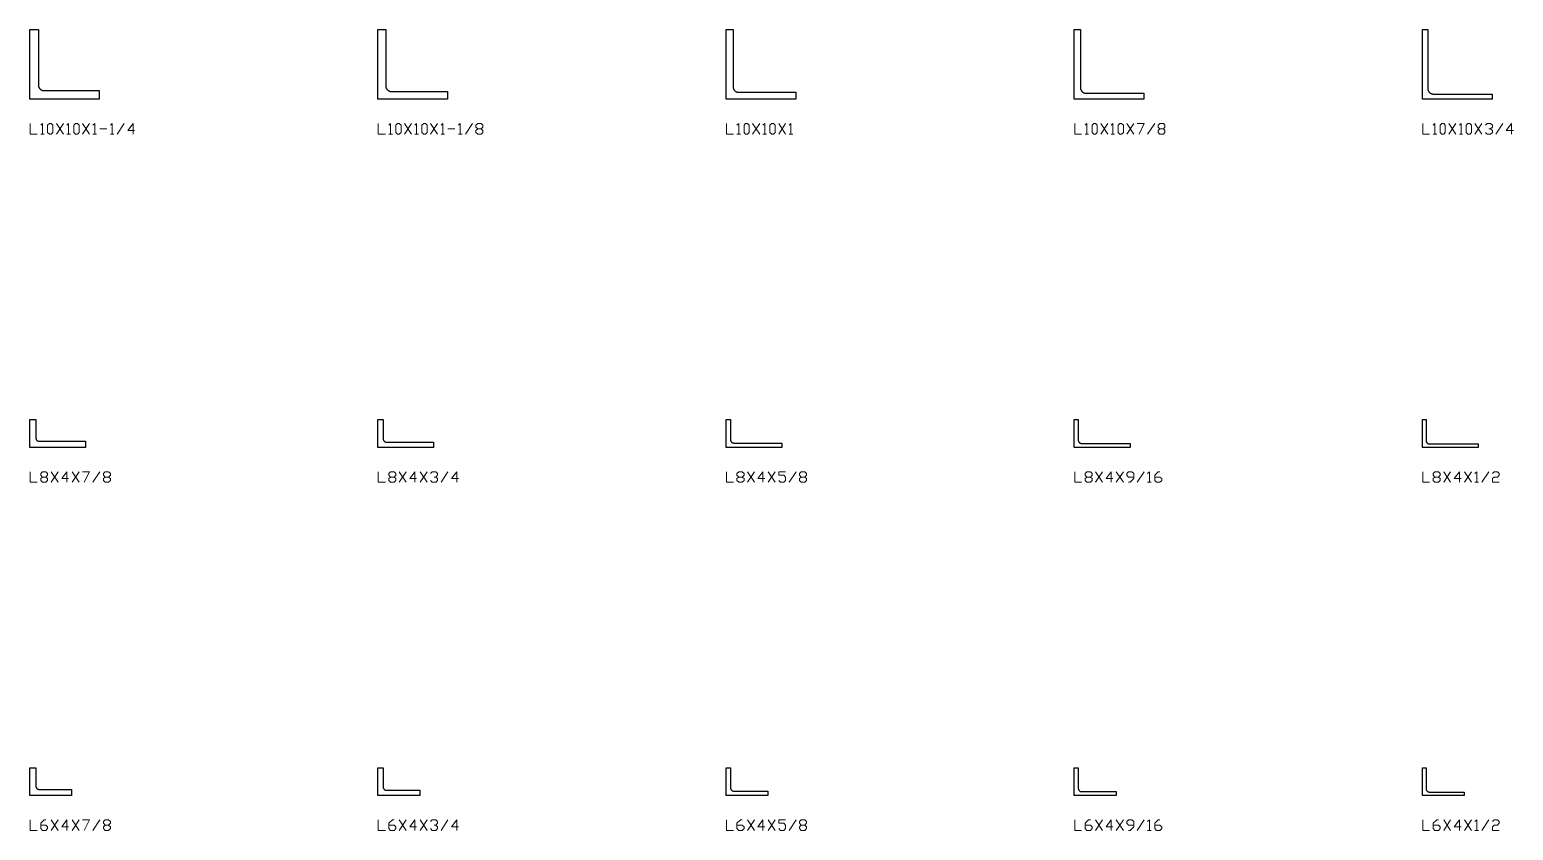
# Model space of a CAD drawing. Header units: inches. Extents: x 0 to 966, y -305 to 12.
# Drawn here: x 250 to 463, y -105 to 10 of the extents above; entities that cross this region are included whole.
import ezdxf

# ---------------------------------------------------------------- set-up
doc = ezdxf.new("R2010")
doc.units = ezdxf.units.IN
doc.header["$MEASUREMENT"] = 0
doc.layers.add('AISC_STEEL', color=7, linetype='Continuous')

msp = doc.modelspace()

# ---------------------------------------------------------------- linework, layer by layer
at = {"color": 3, "lineweight": 0}
for p, q in [((253.84, -3.48), (254.85, -5)), ((253.84, -5), (254.85, -3.48)), ((257.58, -3.48), (258.59, -5)), ((257.58, -5), (258.59, -3.48)), ((260.07, -4.24), (261.09, -4.24)), ((262.57, -5), (263.59, -3.48)), ((303.82, -3.48), (304.84, -5)), ((303.82, -5), (304.84, -3.48)), ((307.56, -3.48), (308.57, -5)), ((307.56, -5), (308.57, -3.48)), ((310.06, -4.24), (311.07, -4.24)), ((312.59, -5), (313.57, -3.48)), ((353.8, -3.48), (354.82, -5)), ((353.8, -5), (354.82, -3.48)), ((357.57, -3.48), (358.55, -5)), ((357.57, -5), (358.55, -3.48)), ((403.79, -3.48), (404.8, -5)), ((403.79, -5), (404.8, -3.48)), ((407.55, -3.48), (408.53, -5)), ((407.55, -5), (408.53, -3.48)), ((410.52, -5), (411.54, -3.48)), ((453.77, -3.48), (454.78, -5)), ((453.77, -5), (454.78, -3.48)), ((457.53, -3.48), (458.51, -5)), ((457.53, -5), (458.51, -3.48)), ((460.54, -5), (461.52, -3.48)), ((251.6, -5), (252.1, -5)), ((252.83, -5), (252.83, -5)), ((255.33, -5), (255.84, -5)), ((256.59, -5), (256.59, -5)), ((259.09, -5), (259.6, -5)), ((261.59, -5), (262.1, -5)), ((301.58, -5), (302.08, -5)), ((302.81, -5), (302.81, -5)), ((305.31, -5), (305.82, -5)), ((306.58, -5), (306.58, -5)), ((309.07, -5), (309.58, -5)), ((311.57, -5), (312.08, -5)), ((351.56, -5), (352.07, -5)), ((352.79, -5), (352.79, -5)), ((355.29, -5), (355.8, -5)), ((356.56, -5), (356.56, -5)), ((359.06, -5), (359.56, -5)), ((401.54, -5), (402.05, -5)), ((402.81, -5), (402.81, -5)), ((405.3, -5), (405.78, -5)), ((406.54, -5), (406.54, -5)), ((451.52, -5), (452.03, -5)), ((452.79, -5), (452.79, -5)), ((455.29, -5), (455.76, -5)), ((456.52, -5), (456.52, -5)), ((253.08, -53.5), (254.1, -54.98)), ((253.08, -54.98), (254.1, -53.5)), ((256.09, -53.5), (257.1, -54.98)), ((256.09, -54.98), (257.1, -53.5)), ((259.09, -54.98), (260.07, -53.5)), ((303.06, -53.5), (304.08, -54.98)), ((303.06, -54.98), (304.08, -53.5)), ((306.07, -53.5), (307.08, -54.98)), ((306.07, -54.98), (307.08, -53.5)), ((309.07, -54.98), (310.06, -53.5)), ((353.05, -53.5), (354.06, -54.98)), ((353.05, -54.98), (354.06, -53.5)), ((356.05, -53.5), (357.06, -54.98)), ((356.05, -54.98), (357.06, -53.5)), ((359.06, -54.98), (360.07, -53.5)), ((403.03, -53.5), (404.04, -54.98)), ((403.03, -54.98), (404.04, -53.5)), ((406.03, -53.5), (407.04, -54.98)), ((406.03, -54.98), (407.04, -53.5)), ((409.04, -54.98), (410.05, -53.5)), ((410.52, -54.98), (411.03, -54.98)), ((453.04, -53.5), (454.02, -54.98)), ((453.04, -54.98), (454.02, -53.5)), ((456.01, -53.5), (457.03, -54.98)), ((456.01, -54.98), (457.03, -53.5)), ((457.53, -54.98), (458.04, -54.98)), ((458.51, -54.98), (459.52, -53.5)), ((253.08, -103.48), (254.1, -105)), ((253.08, -105), (254.1, -103.48)), ((256.09, -103.48), (257.1, -105)), ((256.09, -105), (257.1, -103.48)), ((259.09, -105), (260.07, -103.48)), ((303.06, -103.48), (304.08, -105)), ((303.06, -105), (304.08, -103.48)), ((306.07, -103.48), (307.08, -105)), ((306.07, -105), (307.08, -103.48)), ((309.07, -105), (310.06, -103.48)), ((353.05, -103.48), (354.06, -105)), ((353.05, -105), (354.06, -103.48)), ((356.05, -103.48), (357.06, -105)), ((356.05, -105), (357.06, -103.48)), ((359.06, -105), (360.07, -103.48)), ((403.03, -103.48), (404.04, -105)), ((403.03, -105), (404.04, -103.48)), ((406.03, -103.48), (407.04, -105)), ((406.03, -105), (407.04, -103.48)), ((409.04, -105), (410.05, -103.48)), ((453.04, -103.48), (454.02, -105)), ((453.04, -105), (454.02, -103.48)), ((456.01, -103.48), (457.03, -105)), ((456.01, -105), (457.03, -103.48)), ((458.51, -105), (459.52, -103.48)), ((410.52, -105), (411.03, -105)), ((457.53, -105), (458.04, -105))]:
    msp.add_line(p, q, dxfattribs=at)
for points in [[(250.08, -3.48), (250.08, -5), (251.09, -5)], [(251.6, -3.74), (251.85, -3.48), (251.85, -5)], [(255.33, -3.74), (255.58, -3.48), (255.58, -5)], [(259.09, -3.74), (259.35, -3.48), (259.35, -5)], [(261.59, -3.74), (261.85, -3.48), (261.85, -5)], [(265.07, -4.5), (264.09, -4.5), (264.85, -3.48), (264.85, -5)], [(300.06, -3.48), (300.06, -5), (301.07, -5)], [(301.58, -3.74), (301.83, -3.48), (301.83, -5)], [(305.31, -3.74), (305.56, -3.48), (305.56, -5)], [(309.07, -3.74), (309.33, -3.48), (309.33, -5)], [(311.57, -3.74), (311.83, -3.48), (311.83, -5)], [(314.83, -4.24), (315.09, -4.5), (315.09, -4.75), (314.83, -5), (314.33, -5), (314.07, -4.75), (314.07, -4.5), (314.33, -4.24), (314.83, -4.24), (315.09, -3.99), (315.09, -3.74), (314.83, -3.48), (314.33, -3.48), (314.07, -3.74), (314.07, -3.99), (314.33, -4.24)], [(350.07, -3.48), (350.07, -5), (351.05, -5)], [(351.56, -3.74), (351.81, -3.48), (351.81, -5)], [(355.29, -3.74), (355.54, -3.48), (355.54, -5)], [(359.06, -3.74), (359.31, -3.48), (359.31, -5)], [(400.05, -3.48), (400.05, -5), (401.03, -5)], [(401.54, -3.74), (401.79, -3.48), (401.79, -5)], [(405.3, -3.74), (405.53, -3.48), (405.53, -5)], [(409.04, -3.48), (410.05, -3.48), (409.29, -5)], [(412.8, -4.24), (413.02, -4.5), (413.02, -4.75), (412.8, -5), (412.3, -5), (412.04, -4.75), (412.04, -4.5), (412.3, -4.24), (412.8, -4.24), (413.02, -3.99), (413.02, -3.74), (412.8, -3.48), (412.3, -3.48), (412.04, -3.74), (412.04, -3.99), (412.3, -4.24)], [(450.03, -3.48), (450.03, -5), (451.02, -5)], [(451.52, -3.74), (451.77, -3.48), (451.77, -5)], [(455.29, -3.74), (455.54, -3.48), (455.54, -5)], [(459.02, -3.74), (459.27, -3.48), (459.78, -3.48), (460.03, -3.74), (460.03, -3.99), (459.78, -4.24), (459.52, -4.24)], [(459.78, -4.24), (460.03, -4.5), (460.03, -4.75), (459.78, -5), (459.27, -5), (459.02, -4.75)], [(463.04, -4.5), (462.02, -4.5), (462.78, -3.48), (462.78, -5)], [(250.08, -53.5), (250.08, -54.98), (251.09, -54.98)], [(252.32, -54.26), (252.58, -54.48), (252.58, -54.73), (252.32, -54.98), (251.85, -54.98), (251.6, -54.73), (251.6, -54.48), (251.85, -54.26), (252.32, -54.26), (252.58, -54), (252.58, -53.75), (252.32, -53.5), (251.85, -53.5), (251.6, -53.75), (251.6, -54), (251.85, -54.26)], [(255.58, -54.48), (254.6, -54.48), (255.33, -53.5), (255.33, -54.98)], [(257.58, -53.5), (258.59, -53.5), (257.83, -54.98)], [(261.34, -54.26), (261.59, -54.48), (261.59, -54.73), (261.34, -54.98), (260.83, -54.98), (260.58, -54.73), (260.58, -54.48), (260.83, -54.26), (261.34, -54.26), (261.59, -54), (261.59, -53.75), (261.34, -53.5), (260.83, -53.5), (260.58, -53.75), (260.58, -54), (260.83, -54.26)], [(300.06, -53.5), (300.06, -54.98), (301.07, -54.98)], [(302.34, -54.26), (302.56, -54.48), (302.56, -54.73), (302.34, -54.98), (301.83, -54.98), (301.58, -54.73), (301.58, -54.48), (301.83, -54.26), (302.34, -54.26), (302.56, -54), (302.56, -53.75), (302.34, -53.5), (301.83, -53.5), (301.58, -53.75), (301.58, -54), (301.83, -54.26)], [(305.56, -54.48), (304.58, -54.48), (305.31, -53.5), (305.31, -54.98)], [(307.56, -53.75), (307.81, -53.5), (308.32, -53.5), (308.57, -53.75), (308.57, -54), (308.32, -54.26), (308.06, -54.26)], [(308.32, -54.26), (308.57, -54.48), (308.57, -54.73), (308.32, -54.98), (307.81, -54.98), (307.56, -54.73)], [(311.57, -54.48), (310.56, -54.48), (311.32, -53.5), (311.32, -54.98)], [(350.07, -53.5), (350.07, -54.98), (351.05, -54.98)], [(352.32, -54.26), (352.57, -54.48), (352.57, -54.73), (352.32, -54.98), (351.81, -54.98), (351.56, -54.73), (351.56, -54.48), (351.81, -54.26), (352.32, -54.26), (352.57, -54), (352.57, -53.75), (352.32, -53.5), (351.81, -53.5), (351.56, -53.75), (351.56, -54), (351.81, -54.26)], [(355.54, -54.48), (354.56, -54.48), (355.29, -53.5), (355.29, -54.98)], [(357.57, -54.73), (357.79, -54.98), (358.3, -54.98), (358.55, -54.73), (358.55, -54.26), (358.3, -54), (357.57, -54), (357.57, -53.5), (358.55, -53.5)], [(361.3, -54.26), (361.56, -54.48), (361.56, -54.73), (361.3, -54.98), (360.8, -54.98), (360.54, -54.73), (360.54, -54.48), (360.8, -54.26), (361.3, -54.26), (361.56, -54), (361.56, -53.75), (361.3, -53.5), (360.8, -53.5), (360.54, -53.75), (360.54, -54), (360.8, -54.26)], [(400.05, -53.5), (400.05, -54.98), (401.03, -54.98)], [(402.3, -54.26), (402.55, -54.48), (402.55, -54.73), (402.3, -54.98), (401.79, -54.98), (401.54, -54.73), (401.54, -54.48), (401.79, -54.26), (402.3, -54.26), (402.55, -54), (402.55, -53.75), (402.3, -53.5), (401.79, -53.5), (401.54, -53.75), (401.54, -54), (401.79, -54.26)], [(405.53, -54.48), (404.55, -54.48), (405.3, -53.5), (405.3, -54.98)], [(407.8, -54.98), (408.03, -54.98), (408.53, -54.48), (408.53, -53.75), (408.28, -53.5), (407.8, -53.5), (407.55, -53.75), (407.55, -54), (407.8, -54.26), (408.53, -54.26)], [(410.52, -53.75), (410.78, -53.5), (410.78, -54.98)], [(411.54, -54.26), (412.3, -54.26), (412.55, -54.48), (412.55, -54.73), (412.3, -54.98), (411.79, -54.98), (411.54, -54.73), (411.54, -54), (412.04, -53.5), (412.3, -53.5)], [(450.03, -53.5), (450.03, -54.98), (451.02, -54.98)], [(452.28, -54.26), (452.53, -54.48), (452.53, -54.73), (452.28, -54.98), (451.77, -54.98), (451.52, -54.73), (451.52, -54.48), (451.77, -54.26), (452.28, -54.26), (452.53, -54), (452.53, -53.75), (452.28, -53.5), (451.77, -53.5), (451.52, -53.75), (451.52, -54), (451.77, -54.26)], [(455.54, -54.48), (454.53, -54.48), (455.29, -53.5), (455.29, -54.98)], [(457.53, -53.75), (457.78, -53.5), (457.78, -54.98)], [(460.03, -53.75), (460.28, -53.5), (460.76, -53.5), (461.01, -53.75), (461.01, -54), (460.76, -54.26), (460.28, -54.26), (460.03, -54.48), (460.03, -54.98), (461.01, -54.98)], [(250.08, -103.48), (250.08, -105), (251.09, -105)], [(251.6, -104.24), (252.32, -104.24), (252.58, -104.49), (252.58, -104.74), (252.32, -105), (251.85, -105), (251.6, -104.74), (251.6, -103.98), (252.1, -103.48), (252.32, -103.48)], [(255.58, -104.49), (254.6, -104.49), (255.33, -103.48), (255.33, -105)], [(257.58, -103.48), (258.59, -103.48), (257.83, -105)], [(261.34, -104.24), (261.59, -104.49), (261.59, -104.74), (261.34, -105), (260.83, -105), (260.58, -104.74), (260.58, -104.49), (260.83, -104.24), (261.34, -104.24), (261.59, -103.98), (261.59, -103.73), (261.34, -103.48), (260.83, -103.48), (260.58, -103.73), (260.58, -103.98), (260.83, -104.24)], [(300.06, -103.48), (300.06, -105), (301.07, -105)], [(301.58, -104.24), (302.34, -104.24), (302.56, -104.49), (302.56, -104.74), (302.34, -105), (301.83, -105), (301.58, -104.74), (301.58, -103.98), (302.08, -103.48), (302.34, -103.48)], [(305.56, -104.49), (304.58, -104.49), (305.31, -103.48), (305.31, -105)], [(307.56, -103.73), (307.81, -103.48), (308.32, -103.48), (308.57, -103.73), (308.57, -103.98), (308.32, -104.24), (308.06, -104.24)], [(308.32, -104.24), (308.57, -104.49), (308.57, -104.74), (308.32, -105), (307.81, -105), (307.56, -104.74)], [(311.57, -104.49), (310.56, -104.49), (311.32, -103.48), (311.32, -105)], [(350.07, -103.48), (350.07, -105), (351.05, -105)], [(351.56, -104.24), (352.32, -104.24), (352.57, -104.49), (352.57, -104.74), (352.32, -105), (351.81, -105), (351.56, -104.74), (351.56, -103.98), (352.07, -103.48), (352.32, -103.48)], [(355.54, -104.49), (354.56, -104.49), (355.29, -103.48), (355.29, -105)], [(357.57, -104.74), (357.79, -105), (358.3, -105), (358.55, -104.74), (358.55, -104.24), (358.3, -103.98), (357.57, -103.98), (357.57, -103.48), (358.55, -103.48)], [(361.3, -104.24), (361.56, -104.49), (361.56, -104.74), (361.3, -105), (360.8, -105), (360.54, -104.74), (360.54, -104.49), (360.8, -104.24), (361.3, -104.24), (361.56, -103.98), (361.56, -103.73), (361.3, -103.48), (360.8, -103.48), (360.54, -103.73), (360.54, -103.98), (360.8, -104.24)], [(400.05, -103.48), (400.05, -105), (401.03, -105)], [(401.54, -104.24), (402.3, -104.24), (402.55, -104.49), (402.55, -104.74), (402.3, -105), (401.79, -105), (401.54, -104.74), (401.54, -103.98), (402.05, -103.48), (402.3, -103.48)], [(405.53, -104.49), (404.55, -104.49), (405.3, -103.48), (405.3, -105)], [(407.8, -105), (408.03, -105), (408.53, -104.49), (408.53, -103.73), (408.28, -103.48), (407.8, -103.48), (407.55, -103.73), (407.55, -103.98), (407.8, -104.24), (408.53, -104.24)], [(410.52, -103.73), (410.78, -103.48), (410.78, -105)], [(411.54, -104.24), (412.3, -104.24), (412.55, -104.49), (412.55, -104.74), (412.3, -105), (411.79, -105), (411.54, -104.74), (411.54, -103.98), (412.04, -103.48), (412.3, -103.48)], [(450.03, -103.48), (450.03, -105), (451.02, -105)], [(451.52, -104.24), (452.28, -104.24), (452.53, -104.49), (452.53, -104.74), (452.28, -105), (451.77, -105), (451.52, -104.74), (451.52, -103.98), (452.03, -103.48), (452.28, -103.48)], [(455.54, -104.49), (454.53, -104.49), (455.29, -103.48), (455.29, -105)], [(457.53, -103.73), (457.78, -103.48), (457.78, -105)], [(460.03, -103.73), (460.28, -103.48), (460.76, -103.48), (461.01, -103.73), (461.01, -103.98), (460.76, -104.24), (460.28, -104.24), (460.03, -104.49), (460.03, -105), (461.01, -105)]]:
    msp.add_lwpolyline(points, dxfattribs=at)
for points in [[(252.83, -5), (252.58, -4.75), (252.58, -3.74), (252.83, -3.48), (253.08, -3.48), (253.34, -3.74), (253.34, -4.75), (253.08, -5)], [(256.59, -5), (256.34, -4.75), (256.34, -3.74), (256.59, -3.48), (256.85, -3.48), (257.1, -3.74), (257.1, -4.75), (256.85, -5)], [(302.81, -5), (302.56, -4.75), (302.56, -3.74), (302.81, -3.48), (303.06, -3.48), (303.32, -3.74), (303.32, -4.75), (303.06, -5)], [(306.58, -5), (306.32, -4.75), (306.32, -3.74), (306.58, -3.48), (306.83, -3.48), (307.08, -3.74), (307.08, -4.75), (306.83, -5)], [(352.79, -5), (352.57, -4.75), (352.57, -3.74), (352.79, -3.48), (353.05, -3.48), (353.3, -3.74), (353.3, -4.75), (353.05, -5)], [(356.56, -5), (356.3, -4.75), (356.3, -3.74), (356.56, -3.48), (356.81, -3.48), (357.06, -3.74), (357.06, -4.75), (356.81, -5)], [(402.81, -5), (402.55, -4.75), (402.55, -3.74), (402.81, -3.48), (403.03, -3.48), (403.28, -3.74), (403.28, -4.75), (403.03, -5)], [(406.54, -5), (406.29, -4.75), (406.29, -3.74), (406.54, -3.48), (406.79, -3.48), (407.04, -3.74), (407.04, -4.75), (406.79, -5)], [(452.79, -5), (452.53, -4.75), (452.53, -3.74), (452.79, -3.48), (453.04, -3.48), (453.26, -3.74), (453.26, -4.75), (453.04, -5)], [(456.52, -5), (456.27, -4.75), (456.27, -3.74), (456.52, -3.48), (456.77, -3.48), (457.03, -3.74), (457.03, -4.75), (456.77, -5)]]:
    msp.add_lwpolyline(points, close=True, dxfattribs=at)
at = {"layer": 'AISC_STEEL'}
for points in [[(260, 0), (250, 0), (250, 10), (251.25, 10), (251.25, 2.05), (251.25, 2.02), (251.25, 1.99), (251.26, 1.96), (251.26, 1.93), (251.26, 1.9), (251.27, 1.87), (251.28, 1.84), (251.29, 1.81), (251.29, 1.79), (251.31, 1.76), (251.32, 1.73), (251.33, 1.7), (251.34, 1.68), (251.36, 1.65), (251.37, 1.62), (251.39, 1.6), (251.41, 1.57), (251.42, 1.55), (251.44, 1.53), (251.46, 1.51), (251.48, 1.48), (251.51, 1.46), (251.53, 1.44), (251.55, 1.42), (251.57, 1.41), (251.6, 1.39), (251.62, 1.37), (251.65, 1.36), (251.68, 1.34), (251.7, 1.33), (251.73, 1.32), (251.76, 1.31), (251.79, 1.29), (251.81, 1.29), (251.84, 1.28), (251.87, 1.27), (251.9, 1.26), (251.93, 1.26), (251.96, 1.26), (251.99, 1.25), (252.02, 1.25), (252.05, 1.25), (260, 1.25)], [(310, 0), (300, 0), (300, 10), (301.13, 10), (301.13, 1.93), (301.13, 1.9), (301.13, 1.87), (301.14, 1.84), (301.14, 1.81), (301.14, 1.78), (301.15, 1.75), (301.16, 1.72), (301.17, 1.69), (301.17, 1.67), (301.19, 1.64), (301.2, 1.61), (301.21, 1.58), (301.22, 1.56), (301.24, 1.53), (301.25, 1.5), (301.27, 1.48), (301.29, 1.45), (301.3, 1.43), (301.32, 1.41), (301.34, 1.39), (301.36, 1.36), (301.39, 1.34), (301.41, 1.32), (301.43, 1.3), (301.45, 1.29), (301.48, 1.27), (301.5, 1.25), (301.53, 1.24), (301.56, 1.22), (301.58, 1.21), (301.61, 1.2), (301.64, 1.19), (301.67, 1.17), (301.69, 1.17), (301.72, 1.16), (301.75, 1.15), (301.78, 1.14), (301.81, 1.14), (301.84, 1.14), (301.87, 1.13), (301.9, 1.13), (301.93, 1.13), (310, 1.13)], [(360, 0), (350, 0), (350, 10), (351, 10), (351, 1.8), (351, 1.77), (351, 1.74), (351.01, 1.71), (351.01, 1.68), (351.01, 1.65), (351.02, 1.62), (351.03, 1.59), (351.04, 1.56), (351.04, 1.54), (351.06, 1.51), (351.07, 1.48), (351.08, 1.45), (351.09, 1.43), (351.11, 1.4), (351.12, 1.37), (351.14, 1.35), (351.16, 1.32), (351.17, 1.3), (351.19, 1.28), (351.21, 1.26), (351.23, 1.23), (351.26, 1.21), (351.28, 1.19), (351.3, 1.17), (351.32, 1.16), (351.35, 1.14), (351.37, 1.12), (351.4, 1.11), (351.43, 1.09), (351.45, 1.08), (351.48, 1.07), (351.51, 1.06), (351.54, 1.04), (351.56, 1.04), (351.59, 1.03), (351.62, 1.02), (351.65, 1.01), (351.68, 1.01), (351.71, 1.01), (351.74, 1), (351.77, 1), (351.8, 1), (360, 1)], [(410, 0), (400, 0), (400, 10), (400.88, 10), (400.88, 1.68), (400.88, 1.65), (400.88, 1.62), (400.88, 1.59), (400.88, 1.56), (400.89, 1.53), (400.89, 1.5), (400.9, 1.48), (400.91, 1.45), (400.92, 1.42), (400.93, 1.39), (400.94, 1.37), (400.95, 1.34), (400.96, 1.31), (400.98, 1.29), (400.99, 1.26), (401.01, 1.24), (401.03, 1.21), (401.04, 1.19), (401.06, 1.17), (401.08, 1.14), (401.1, 1.12), (401.12, 1.1), (401.14, 1.08), (401.17, 1.06), (401.19, 1.04), (401.21, 1.03), (401.24, 1.01), (401.26, 0.99), (401.29, 0.98), (401.31, 0.96), (401.34, 0.95), (401.37, 0.94), (401.39, 0.93), (401.42, 0.92), (401.45, 0.91), (401.48, 0.9), (401.5, 0.89), (401.53, 0.89), (401.56, 0.88), (401.59, 0.88), (401.62, 0.88), (401.65, 0.88), (401.68, 0.88), (410, 0.88)], [(460, 0), (450, 0), (450, 10), (450.75, 10), (450.75, 1.55), (450.75, 1.52), (450.75, 1.49), (450.76, 1.46), (450.76, 1.43), (450.76, 1.4), (450.77, 1.37), (450.78, 1.34), (450.79, 1.31), (450.79, 1.29), (450.81, 1.26), (450.82, 1.23), (450.83, 1.2), (450.84, 1.18), (450.86, 1.15), (450.87, 1.12), (450.89, 1.1), (450.91, 1.07), (450.92, 1.05), (450.94, 1.03), (450.96, 1.01), (450.98, 0.98), (451.01, 0.96), (451.03, 0.94), (451.05, 0.92), (451.07, 0.91), (451.1, 0.89), (451.12, 0.87), (451.15, 0.86), (451.18, 0.84), (451.2, 0.83), (451.23, 0.82), (451.26, 0.81), (451.29, 0.79), (451.31, 0.79), (451.34, 0.78), (451.37, 0.77), (451.4, 0.76), (451.43, 0.76), (451.46, 0.76), (451.49, 0.75), (451.52, 0.75), (451.55, 0.75), (460, 0.75)], [(258, -50), (250, -50), (250, -46), (250.88, -46), (250.88, -48.62), (250.88, -48.65), (250.88, -48.68), (250.88, -48.71), (250.89, -48.74), (250.9, -48.76), (250.91, -48.79), (250.92, -48.82), (250.93, -48.85), (250.94, -48.87), (250.96, -48.9), (250.97, -48.92), (250.99, -48.94), (251.01, -48.97), (251.03, -48.99), (251.06, -49.01), (251.08, -49.03), (251.1, -49.04), (251.13, -49.06), (251.15, -49.07), (251.18, -49.08), (251.21, -49.09), (251.24, -49.1), (251.26, -49.11), (251.29, -49.12), (251.32, -49.12), (251.35, -49.12), (251.38, -49.12), (258, -49.12)], [(308, -50), (300, -50), (300, -46), (300.75, -46), (300.75, -48.75), (300.75, -48.78), (300.75, -48.81), (300.76, -48.84), (300.76, -48.87), (300.77, -48.89), (300.78, -48.92), (300.79, -48.95), (300.8, -48.97), (300.82, -49), (300.83, -49.02), (300.85, -49.05), (300.87, -49.07), (300.89, -49.09), (300.91, -49.11), (300.93, -49.13), (300.95, -49.15), (300.98, -49.17), (301, -49.18), (301.03, -49.2), (301.05, -49.21), (301.08, -49.22), (301.11, -49.23), (301.13, -49.24), (301.16, -49.24), (301.19, -49.25), (301.22, -49.25), (301.25, -49.25), (308, -49.25)], [(358, -50), (350, -50), (350, -46), (350.62, -46), (350.62, -48.87), (350.63, -48.9), (350.63, -48.93), (350.63, -48.96), (350.64, -48.99), (350.65, -49.01), (350.66, -49.04), (350.67, -49.07), (350.68, -49.1), (350.69, -49.12), (350.71, -49.15), (350.72, -49.17), (350.74, -49.19), (350.76, -49.22), (350.78, -49.24), (350.81, -49.26), (350.83, -49.28), (350.85, -49.29), (350.88, -49.31), (350.9, -49.32), (350.93, -49.33), (350.96, -49.34), (350.99, -49.35), (351.01, -49.36), (351.04, -49.37), (351.07, -49.37), (351.1, -49.37), (351.13, -49.38), (358, -49.38)], [(408, -50), (400, -50), (400, -46), (400.56, -46), (400.56, -48.94), (400.56, -48.97), (400.57, -49), (400.57, -49.03), (400.58, -49.05), (400.58, -49.08), (400.59, -49.11), (400.6, -49.14), (400.62, -49.16), (400.63, -49.19), (400.64, -49.21), (400.66, -49.24), (400.68, -49.26), (400.7, -49.28), (400.72, -49.3), (400.74, -49.32), (400.76, -49.34), (400.79, -49.36), (400.81, -49.37), (400.84, -49.38), (400.86, -49.4), (400.89, -49.41), (400.92, -49.42), (400.95, -49.42), (400.97, -49.43), (401, -49.43), (401.03, -49.44), (401.06, -49.44), (408, -49.44)], [(458, -50), (450, -50), (450, -46), (450.5, -46), (450.5, -49), (450.5, -49.03), (450.5, -49.06), (450.51, -49.09), (450.51, -49.12), (450.52, -49.14), (450.53, -49.17), (450.54, -49.2), (450.55, -49.22), (450.57, -49.25), (450.58, -49.27), (450.6, -49.3), (450.62, -49.32), (450.64, -49.34), (450.66, -49.36), (450.68, -49.38), (450.7, -49.4), (450.73, -49.42), (450.75, -49.43), (450.78, -49.45), (450.8, -49.46), (450.83, -49.47), (450.86, -49.48), (450.88, -49.49), (450.91, -49.49), (450.94, -49.5), (450.97, -49.5), (451, -49.5), (458, -49.5)], [(256, -100), (250, -100), (250, -96), (250.88, -96), (250.88, -98.62), (250.88, -98.65), (250.88, -98.68), (250.88, -98.71), (250.89, -98.74), (250.9, -98.76), (250.91, -98.79), (250.92, -98.82), (250.93, -98.85), (250.94, -98.87), (250.96, -98.9), (250.97, -98.92), (250.99, -98.94), (251.01, -98.97), (251.03, -98.99), (251.06, -99.01), (251.08, -99.03), (251.1, -99.04), (251.13, -99.06), (251.15, -99.07), (251.18, -99.08), (251.21, -99.09), (251.24, -99.1), (251.26, -99.11), (251.29, -99.12), (251.32, -99.12), (251.35, -99.12), (251.38, -99.13), (256, -99.13)], [(306, -100), (300, -100), (300, -96), (300.75, -96), (300.75, -98.75), (300.75, -98.78), (300.75, -98.81), (300.76, -98.84), (300.76, -98.87), (300.77, -98.89), (300.78, -98.92), (300.79, -98.95), (300.8, -98.97), (300.82, -99), (300.83, -99.02), (300.85, -99.05), (300.87, -99.07), (300.89, -99.09), (300.91, -99.11), (300.93, -99.13), (300.95, -99.15), (300.98, -99.17), (301, -99.18), (301.03, -99.2), (301.05, -99.21), (301.08, -99.22), (301.11, -99.23), (301.13, -99.24), (301.16, -99.24), (301.19, -99.25), (301.22, -99.25), (301.25, -99.25), (306, -99.25)], [(356, -100), (350, -100), (350, -96), (350.62, -96), (350.62, -98.87), (350.63, -98.9), (350.63, -98.93), (350.63, -98.96), (350.64, -98.99), (350.65, -99.01), (350.66, -99.04), (350.67, -99.07), (350.68, -99.1), (350.69, -99.12), (350.71, -99.15), (350.72, -99.17), (350.74, -99.19), (350.76, -99.22), (350.78, -99.24), (350.81, -99.26), (350.83, -99.28), (350.85, -99.29), (350.88, -99.31), (350.9, -99.32), (350.93, -99.33), (350.96, -99.34), (350.99, -99.35), (351.01, -99.36), (351.04, -99.37), (351.07, -99.37), (351.1, -99.37), (351.13, -99.38), (356, -99.38)], [(406, -100), (400, -100), (400, -96), (400.56, -96), (400.56, -98.94), (400.56, -98.97), (400.57, -99), (400.57, -99.03), (400.58, -99.05), (400.58, -99.08), (400.59, -99.11), (400.6, -99.14), (400.62, -99.16), (400.63, -99.19), (400.64, -99.21), (400.66, -99.24), (400.68, -99.26), (400.7, -99.28), (400.72, -99.3), (400.74, -99.32), (400.76, -99.34), (400.79, -99.36), (400.81, -99.37), (400.84, -99.38), (400.86, -99.4), (400.89, -99.41), (400.92, -99.42), (400.95, -99.42), (400.97, -99.43), (401, -99.43), (401.03, -99.44), (401.06, -99.44), (406, -99.44)], [(456, -100), (450, -100), (450, -96), (450.5, -96), (450.5, -99), (450.5, -99.03), (450.5, -99.06), (450.51, -99.09), (450.51, -99.12), (450.52, -99.14), (450.53, -99.17), (450.54, -99.2), (450.55, -99.22), (450.57, -99.25), (450.58, -99.27), (450.6, -99.3), (450.62, -99.32), (450.64, -99.34), (450.66, -99.36), (450.68, -99.38), (450.7, -99.4), (450.73, -99.42), (450.75, -99.43), (450.78, -99.45), (450.8, -99.46), (450.83, -99.47), (450.86, -99.48), (450.88, -99.49), (450.91, -99.49), (450.94, -99.5), (450.97, -99.5), (451, -99.5), (456, -99.5)]]:
    msp.add_lwpolyline(points, close=True, dxfattribs=at)

doc.saveas('drawing.dxf')
